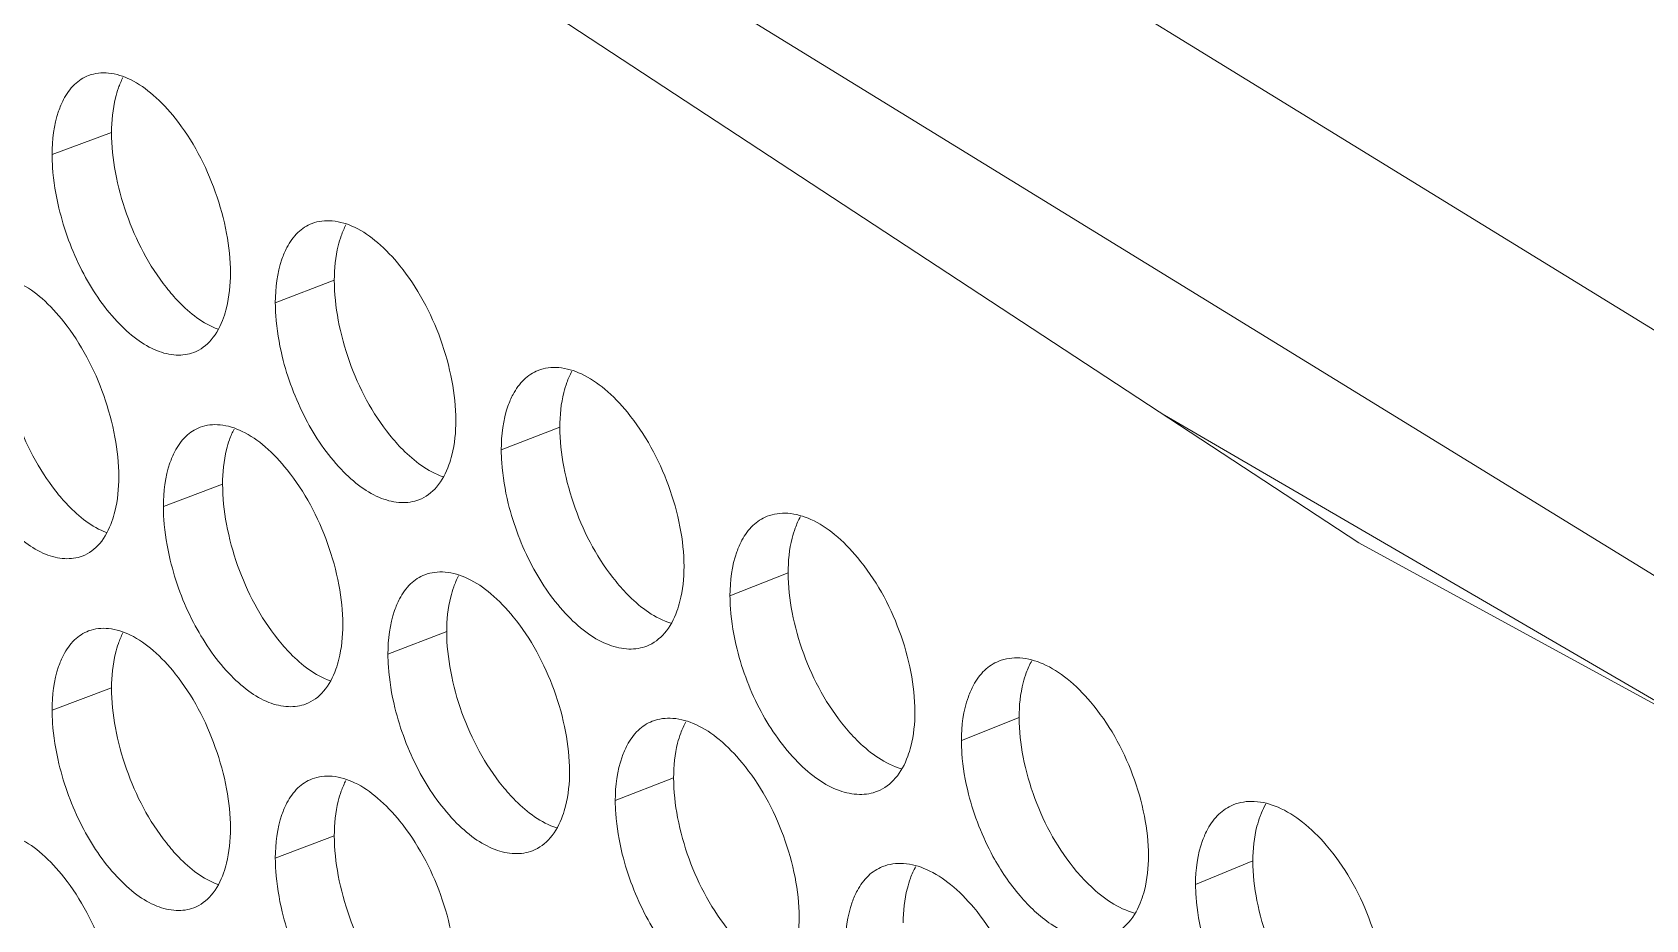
# Model space of a CAD drawing. Header units: millimetres. Extents: x 1177 to 4147, y 93 to 2194.
# Drawn here: x 2529.28 to 2552.14, y 1053.85 to 1066.44 of the extents above; entities that cross this region are included whole.
import ezdxf

# ---------------------------------------------------------------- set-up
doc = ezdxf.new("R2010")
doc.units = ezdxf.units.MM
doc.header["$LTSCALE"] = 0.1
doc.layers.get('0').update_dxf_attribs({"lineweight": 13})
doc.layers.add('标注', color=251, linetype='Continuous', lineweight=9)

# ---------------------------------------------------------------- blocks, each defined once
blk = doc.blocks.new('02')
for p, q in [((4437.242, 1088.383), (4405.308, 1106.991)), ((4409.242, 1104.407), (4457.667, 1077.918))]:
    blk.add_line(p, q)
for points in [[(4330.189, 1169.281), (4354.934, 1148.916), (4386.013, 1126.683), (4424.659, 1102.91)], [(4327.576, 1163.343), (4365.76, 1132.96), (4409.242, 1104.407)], [(4330.641, 1163.42), (4352.417, 1145.502), (4383.613, 1123.186), (4422.405, 1099.322)]]:
    blk.add_lwpolyline(points)
at = {"layer": '标注'}
for p, q in [((4383.995, 1112.718), (4382.792, 1112.269)), ((4388.503, 1109.724), (4387.309, 1109.27)), ((4393.067, 1106.751), (4391.882, 1106.291)), ((4386.242, 1105.593), (4385.043, 1105.142)), ((4397.688, 1103.8), (4396.511, 1103.335)), ((4390.778, 1102.609), (4389.588, 1102.153)), ((4383.995, 1101.468), (4382.792, 1101.019)), ((4402.363, 1100.87), (4401.195, 1100.4)), ((4395.371, 1099.648), (4394.189, 1099.185)), ((4388.503, 1098.474), (4387.309, 1098.02)), ((4407.093, 1097.963), (4405.934, 1097.487))]:
    blk.add_line(p, q, dxfattribs=at)
for points, knots in [([(4385.283, 1113.005), (4385.148, 1113.174), (4384.876, 1113.471), (4384.419, 1113.797), (4383.959, 1113.949), (4383.658, 1113.92), (4383.531, 1113.873)], [0, 0, 0, 0, 0.312206, 0.579944, 0.804159, 1, 1, 1, 1]), ([(4383.531, 1113.873), (4383.425, 1113.833), (4383.218, 1113.697), (4383.08, 1113.495), (4383.022, 1113.383)], [0, 0, 0, 0, 0.472462, 1, 1, 1, 1]), ([(4384.133, 1113.619), (4384.11, 1113.553), (4384.024, 1113.26), (4383.995, 1112.953), (4383.995, 1112.718)], [0, 0, 0, 0, 0.228418, 1, 1, 1, 1]), ([(4383.022, 1113.383), (4382.983, 1113.308), (4382.837, 1112.955), (4382.792, 1112.566), (4382.792, 1112.269)], [0, 0, 0, 0, 0.221061, 1, 1, 1, 1]), ([(4386.401, 1109.868), (4386.401, 1110.138), (4386.339, 1110.699), (4386.043, 1111.786), (4385.635, 1112.562), (4385.283, 1113.005)], [0, 0, 0, 0, 0.239858, 0.497322, 1, 1, 1, 1]), ([(4383.995, 1112.718), (4383.995, 1112.447), (4384.056, 1111.886), (4384.349, 1110.798), (4384.753, 1110.021), (4385.104, 1109.578)], [0, 0, 0, 0, 0.240069, 0.497672, 1, 1, 1, 1]), ([(4382.792, 1112.269), (4382.792, 1112.182), (4382.805, 1111.817), (4382.865, 1111.454), (4382.93, 1111.183)], [0, 0, 0, 0, 0.237689, 1, 1, 1, 1]), ([(4382.93, 1111.183), (4383.035, 1110.747), (4383.336, 1109.927), (4383.922, 1109.045), (4384.475, 1108.529), (4384.884, 1108.288), (4385.287, 1108.186), (4385.546, 1108.221), (4385.658, 1108.263)], [0, 0, 0, 0, 0.308117, 0.594911, 0.718921, 0.825829, 0.917631, 1, 1, 1, 1]), ([(4388.052, 1110.875), (4387.946, 1110.834), (4387.74, 1110.699), (4387.602, 1110.498), (4387.543, 1110.387)], [0, 0, 0, 0, 0.473719, 1, 1, 1, 1]), ([(4389.831, 1110.018), (4389.694, 1110.187), (4389.417, 1110.483), (4388.952, 1110.807), (4388.485, 1110.956), (4388.181, 1110.924), (4388.052, 1110.875)], [0, 0, 0, 0, 0.31112, 0.578509, 0.803168, 1, 1, 1, 1]), ([(4388.643, 1110.626), (4388.62, 1110.56), (4388.533, 1110.267), (4388.503, 1109.959), (4388.503, 1109.724)], [0, 0, 0, 0, 0.228706, 1, 1, 1, 1]), ([(4387.543, 1110.387), (4387.504, 1110.312), (4387.355, 1109.958), (4387.309, 1109.567), (4387.309, 1109.27)], [0, 0, 0, 0, 0.221445, 1, 1, 1, 1]), ([(4390.963, 1106.885), (4390.963, 1107.155), (4390.9, 1107.716), (4390.6, 1108.803), (4390.186, 1109.577), (4389.831, 1110.018)], [0, 0, 0, 0, 0.239711, 0.497019, 1, 1, 1, 1]), ([(4383.03, 1108.882), (4382.897, 1109.051), (4382.626, 1109.348), (4382.173, 1109.674), (4381.717, 1109.829), (4381.417, 1109.801), (4381.292, 1109.755)], [0, 0, 0, 0, 0.312757, 0.580674, 0.804664, 1, 1, 1, 1]), ([(4386.261, 1108.967), (4386.285, 1109.032), (4386.371, 1109.325), (4386.401, 1109.633), (4386.401, 1109.868)], [0, 0, 0, 0, 0.228642, 1, 1, 1, 1]), ([(4388.503, 1109.724), (4388.503, 1109.453), (4388.565, 1108.893), (4388.862, 1107.805), (4389.272, 1107.03), (4389.626, 1106.589)], [0, 0, 0, 0, 0.239923, 0.49737, 1, 1, 1, 1]), ([(4385.104, 1109.578), (4385.183, 1109.477), (4385.477, 1109.138), (4385.846, 1108.845), (4386.149, 1108.735)], [0, 0, 0, 0, 0.284751, 1, 1, 1, 1]), ([(4387.309, 1109.27), (4387.309, 1109.183), (4387.322, 1108.817), (4387.383, 1108.454), (4387.449, 1108.184)], [0, 0, 0, 0, 0.237738, 1, 1, 1, 1]), ([(4384.141, 1105.742), (4384.141, 1106.012), (4384.079, 1106.573), (4383.785, 1107.661), (4383.38, 1108.438), (4383.03, 1108.882)], [0, 0, 0, 0, 0.239931, 0.497473, 1, 1, 1, 1]), ([(4385.658, 1108.263), (4385.795, 1108.314), (4386.059, 1108.516), (4386.204, 1108.806), (4386.261, 1108.967)], [0, 0, 0, 0, 0.460494, 1, 1, 1, 1]), ([(4381.761, 1108.597), (4381.761, 1108.327), (4381.822, 1107.766), (4382.113, 1106.678), (4382.515, 1105.9), (4382.864, 1105.455)], [0, 0, 0, 0, 0.240142, 0.497822, 1, 1, 1, 1]), ([(4387.449, 1108.184), (4387.555, 1107.748), (4387.861, 1106.927), (4388.457, 1106.047), (4389.018, 1105.534), (4389.432, 1105.296), (4389.841, 1105.197), (4390.103, 1105.235), (4390.216, 1105.279)], [0, 0, 0, 0, 0.307101, 0.593368, 0.717399, 0.82458, 0.91692, 1, 1, 1, 1]), ([(4392.629, 1107.898), (4392.524, 1107.857), (4392.318, 1107.721), (4392.179, 1107.522), (4392.12, 1107.411)], [0, 0, 0, 0, 0.474911, 1, 1, 1, 1]), ([(4394.434, 1107.051), (4394.296, 1107.22), (4394.014, 1107.517), (4393.542, 1107.838), (4393.068, 1107.984), (4392.759, 1107.949), (4392.629, 1107.898)], [0, 0, 0, 0, 0.310056, 0.577106, 0.802202, 1, 1, 1, 1]), ([(4392.12, 1107.411), (4392.08, 1107.336), (4391.929, 1106.981), (4391.882, 1106.59), (4391.882, 1106.291)], [0, 0, 0, 0, 0.221845, 1, 1, 1, 1]), ([(4393.209, 1107.654), (4393.186, 1107.588), (4393.098, 1107.295), (4393.067, 1106.986), (4393.067, 1106.751)], [0, 0, 0, 0, 0.228996, 1, 1, 1, 1]), ([(4380.692, 1107.065), (4380.796, 1106.63), (4381.094, 1105.81), (4381.677, 1104.927), (4382.226, 1104.409), (4382.631, 1104.167), (4383.031, 1104.063), (4383.289, 1104.096), (4383.401, 1104.138)], [0, 0, 0, 0, 0.308628, 0.595689, 0.719688, 0.826459, 0.91799, 1, 1, 1, 1]), ([(4395.581, 1103.924), (4395.581, 1104.194), (4395.517, 1104.754), (4395.213, 1105.841), (4394.794, 1106.613), (4394.434, 1107.051)], [0, 0, 0, 0, 0.239566, 0.496716, 1, 1, 1, 1]), ([(4385.785, 1106.746), (4385.679, 1106.706), (4385.472, 1106.571), (4385.334, 1106.369), (4385.276, 1106.257)], [0, 0, 0, 0, 0.473099, 1, 1, 1, 1]), ([(4387.549, 1105.884), (4387.414, 1106.053), (4387.139, 1106.349), (4386.678, 1106.674), (4386.215, 1106.825), (4385.912, 1106.794), (4385.785, 1106.746)], [0, 0, 0, 0, 0.31166, 0.579222, 0.803661, 1, 1, 1, 1]), ([(4390.821, 1105.983), (4390.845, 1106.049), (4390.933, 1106.342), (4390.963, 1106.65), (4390.963, 1106.885)], [0, 0, 0, 0, 0.228931, 1, 1, 1, 1]), ([(4393.067, 1106.751), (4393.067, 1106.481), (4393.13, 1105.92), (4393.431, 1104.833), (4393.846, 1104.06), (4394.205, 1103.621)], [0, 0, 0, 0, 0.239778, 0.497068, 1, 1, 1, 1]), ([(4386.381, 1106.495), (4386.358, 1106.429), (4386.271, 1106.136), (4386.242, 1105.828), (4386.242, 1105.593)], [0, 0, 0, 0, 0.228562, 1, 1, 1, 1]), ([(4389.626, 1106.589), (4389.708, 1106.487), (4390.01, 1106.144), (4390.393, 1105.85), (4390.703, 1105.744)], [0, 0, 0, 0, 0.284942, 1, 1, 1, 1]), ([(4385.276, 1106.257), (4385.237, 1106.182), (4385.089, 1105.829), (4385.043, 1105.439), (4385.043, 1105.142)], [0, 0, 0, 0, 0.221251, 1, 1, 1, 1]), ([(4391.882, 1106.291), (4391.882, 1106.204), (4391.896, 1105.839), (4391.957, 1105.476), (4392.024, 1105.206)], [0, 0, 0, 0, 0.237788, 1, 1, 1, 1]), ([(4384.002, 1104.841), (4384.025, 1104.907), (4384.112, 1105.199), (4384.141, 1105.507), (4384.141, 1105.742)], [0, 0, 0, 0, 0.228498, 1, 1, 1, 1]), ([(4388.675, 1102.749), (4388.675, 1103.019), (4388.612, 1103.58), (4388.314, 1104.667), (4387.903, 1105.442), (4387.549, 1105.884)], [0, 0, 0, 0, 0.239784, 0.49717, 1, 1, 1, 1]), ([(4390.216, 1105.279), (4390.353, 1105.331), (4390.617, 1105.533), (4390.763, 1105.823), (4390.821, 1105.983)], [0, 0, 0, 0, 0.46192, 1, 1, 1, 1]), ([(4382.864, 1105.455), (4382.942, 1105.355), (4383.231, 1105.018), (4383.595, 1104.726), (4383.893, 1104.613)], [0, 0, 0, 0, 0.284641, 1, 1, 1, 1]), ([(4386.242, 1105.593), (4386.242, 1105.323), (4386.303, 1104.762), (4386.598, 1103.674), (4387.006, 1102.898), (4387.358, 1102.456)], [0, 0, 0, 0, 0.239996, 0.497521, 1, 1, 1, 1]), ([(4385.043, 1105.142), (4385.043, 1105.055), (4385.057, 1104.689), (4385.117, 1104.326), (4385.183, 1104.056)], [0, 0, 0, 0, 0.237713, 1, 1, 1, 1]), ([(4392.024, 1105.206), (4392.132, 1104.77), (4392.442, 1103.948), (4393.047, 1103.07), (4393.616, 1102.56), (4394.037, 1102.325), (4394.45, 1102.231), (4394.715, 1102.271), (4394.83, 1102.316)], [0, 0, 0, 0, 0.306092, 0.591839, 0.715894, 0.823347, 0.916219, 1, 1, 1, 1]), ([(4383.401, 1104.138), (4383.537, 1104.189), (4383.801, 1104.39), (4383.945, 1104.68), (4384.002, 1104.841)], [0, 0, 0, 0, 0.459766, 1, 1, 1, 1]), ([(4397.262, 1104.943), (4397.156, 1104.901), (4396.951, 1104.765), (4396.812, 1104.567), (4396.752, 1104.457)], [0, 0, 0, 0, 0.476042, 1, 1, 1, 1]), ([(4399.094, 1104.107), (4398.953, 1104.276), (4398.666, 1104.572), (4398.186, 1104.892), (4397.705, 1105.034), (4397.394, 1104.995), (4397.262, 1104.943)], [0, 0, 0, 0, 0.309013, 0.575734, 0.801259, 1, 1, 1, 1]), ([(4396.752, 1104.457), (4396.712, 1104.381), (4396.559, 1104.027), (4396.511, 1103.634), (4396.511, 1103.335)], [0, 0, 0, 0, 0.222259, 1, 1, 1, 1]), ([(4397.831, 1104.703), (4397.807, 1104.637), (4397.718, 1104.344), (4397.688, 1104.035), (4397.688, 1103.8)], [0, 0, 0, 0, 0.229286, 1, 1, 1, 1]), ([(4400.254, 1100.985), (4400.254, 1101.255), (4400.189, 1101.815), (4399.882, 1102.901), (4399.457, 1103.671), (4399.094, 1104.107)], [0, 0, 0, 0, 0.239421, 0.496413, 1, 1, 1, 1]), ([(4385.183, 1104.056), (4385.288, 1103.62), (4385.591, 1102.799), (4386.183, 1101.918), (4386.74, 1101.404), (4387.151, 1101.164), (4387.557, 1101.064), (4387.818, 1101.1), (4387.93, 1101.143)], [0, 0, 0, 0, 0.307608, 0.594138, 0.718158, 0.825202, 0.917274, 1, 1, 1, 1]), ([(4392.126, 1102.907), (4391.988, 1103.076), (4391.708, 1103.372), (4391.24, 1103.695), (4390.769, 1103.842), (4390.463, 1103.808), (4390.334, 1103.759)], [0, 0, 0, 0, 0.310585, 0.577804, 0.802682, 1, 1, 1, 1]), ([(4395.437, 1103.022), (4395.461, 1103.087), (4395.55, 1103.38), (4395.581, 1103.689), (4395.581, 1103.924)], [0, 0, 0, 0, 0.229222, 1, 1, 1, 1]), ([(4397.688, 1103.8), (4397.688, 1103.53), (4397.751, 1102.969), (4398.056, 1101.883), (4398.477, 1101.112), (4398.838, 1100.676)], [0, 0, 0, 0, 0.239633, 0.496767, 1, 1, 1, 1]), ([(4390.334, 1103.759), (4390.228, 1103.718), (4390.022, 1103.582), (4389.883, 1103.382), (4389.824, 1103.271)], [0, 0, 0, 0, 0.474323, 1, 1, 1, 1]), ([(4390.919, 1103.512), (4390.896, 1103.446), (4390.808, 1103.153), (4390.778, 1102.845), (4390.778, 1102.609)], [0, 0, 0, 0, 0.228851, 1, 1, 1, 1]), ([(4394.205, 1103.621), (4394.289, 1103.518), (4394.6, 1103.171), (4394.995, 1102.877), (4395.314, 1102.776)], [0, 0, 0, 0, 0.285095, 1, 1, 1, 1]), ([(4389.824, 1103.271), (4389.785, 1103.196), (4389.635, 1102.842), (4389.588, 1102.451), (4389.588, 1102.153)], [0, 0, 0, 0, 0.221643, 1, 1, 1, 1]), ([(4396.511, 1103.335), (4396.511, 1103.248), (4396.525, 1102.883), (4396.587, 1102.52), (4396.654, 1102.25)], [0, 0, 0, 0, 0.23784, 1, 1, 1, 1]), ([(4393.265, 1099.777), (4393.265, 1100.047), (4393.201, 1100.607), (4392.899, 1101.694), (4392.483, 1102.467), (4392.126, 1102.907)], [0, 0, 0, 0, 0.239639, 0.496867, 1, 1, 1, 1]), ([(4394.83, 1102.316), (4394.967, 1102.37), (4395.231, 1102.572), (4395.379, 1102.862), (4395.437, 1103.022)], [0, 0, 0, 0, 0.463304, 1, 1, 1, 1]), ([(4383.531, 1102.623), (4383.425, 1102.583), (4383.218, 1102.447), (4383.08, 1102.245), (4383.022, 1102.133)], [0, 0, 0, 0, 0.472462, 1, 1, 1, 1]), ([(4385.283, 1101.755), (4385.148, 1101.924), (4384.876, 1102.221), (4384.419, 1102.547), (4383.959, 1102.699), (4383.658, 1102.67), (4383.531, 1102.623)], [0, 0, 0, 0, 0.312206, 0.579944, 0.804159, 1, 1, 1, 1]), ([(4388.534, 1101.847), (4388.558, 1101.913), (4388.645, 1102.206), (4388.675, 1102.514), (4388.675, 1102.749)], [0, 0, 0, 0, 0.228786, 1, 1, 1, 1]), ([(4390.778, 1102.609), (4390.778, 1102.339), (4390.841, 1101.779), (4391.139, 1100.692), (4391.552, 1099.918), (4391.908, 1099.477)], [0, 0, 0, 0, 0.239851, 0.497219, 1, 1, 1, 1]), ([(4383.022, 1102.133), (4382.983, 1102.058), (4382.837, 1101.705), (4382.792, 1101.316), (4382.792, 1101.019)], [0, 0, 0, 0, 0.221061, 1, 1, 1, 1]), ([(4384.133, 1102.369), (4384.11, 1102.303), (4384.024, 1102.01), (4383.995, 1101.703), (4383.995, 1101.468)], [0, 0, 0, 0, 0.228418, 1, 1, 1, 1]), ([(4387.358, 1102.456), (4387.439, 1102.354), (4387.737, 1102.013), (4388.112, 1101.72), (4388.419, 1101.612)], [0, 0, 0, 0, 0.284851, 1, 1, 1, 1]), ([(4389.588, 1102.153), (4389.588, 1102.066), (4389.602, 1101.701), (4389.663, 1101.338), (4389.73, 1101.067)], [0, 0, 0, 0, 0.237763, 1, 1, 1, 1]), ([(4396.654, 1102.25), (4396.764, 1101.813), (4397.079, 1100.99), (4397.694, 1100.115), (4398.271, 1099.608), (4398.697, 1099.376), (4399.116, 1099.286), (4399.384, 1099.329), (4399.5, 1099.376)], [0, 0, 0, 0, 0.305092, 0.590325, 0.714405, 0.822131, 0.915528, 1, 1, 1, 1]), ([(4387.93, 1101.143), (4388.067, 1101.195), (4388.331, 1101.397), (4388.476, 1101.687), (4388.534, 1101.847)], [0, 0, 0, 0, 0.461212, 1, 1, 1, 1]), ([(4401.95, 1102.009), (4401.844, 1101.967), (4401.64, 1101.831), (4401.499, 1101.634), (4401.44, 1101.524)], [0, 0, 0, 0, 0.477116, 1, 1, 1, 1]), ([(4403.809, 1101.184), (4403.666, 1101.353), (4403.374, 1101.649), (4402.886, 1101.967), (4402.398, 1102.105), (4402.083, 1102.063), (4401.95, 1102.009)], [0, 0, 0, 0, 0.307992, 0.574392, 0.80034, 1, 1, 1, 1]), ([(4386.401, 1098.618), (4386.401, 1098.888), (4386.339, 1099.449), (4386.043, 1100.536), (4385.635, 1101.312), (4385.283, 1101.755)], [0, 0, 0, 0, 0.239858, 0.497322, 1, 1, 1, 1]), ([(4401.44, 1101.524), (4401.399, 1101.449), (4401.244, 1101.094), (4401.195, 1100.7), (4401.195, 1100.4)], [0, 0, 0, 0, 0.222686, 1, 1, 1, 1]), ([(4402.508, 1101.775), (4402.484, 1101.709), (4402.394, 1101.416), (4402.363, 1101.106), (4402.363, 1100.87)], [0, 0, 0, 0, 0.229578, 1, 1, 1, 1]), ([(4383.995, 1101.468), (4383.995, 1101.197), (4384.056, 1100.636), (4384.349, 1099.548), (4384.753, 1098.771), (4385.104, 1098.328)], [0, 0, 0, 0, 0.240069, 0.497672, 1, 1, 1, 1]), ([(4404.982, 1098.068), (4404.982, 1098.338), (4404.917, 1098.898), (4404.605, 1099.983), (4404.176, 1100.75), (4403.809, 1101.184)], [0, 0, 0, 0, 0.239276, 0.49611, 1, 1, 1, 1]), ([(4382.792, 1101.019), (4382.792, 1100.932), (4382.805, 1100.567), (4382.865, 1100.204), (4382.93, 1099.933)], [0, 0, 0, 0, 0.237689, 1, 1, 1, 1]), ([(4389.73, 1101.067), (4389.837, 1100.631), (4390.144, 1099.81), (4390.745, 1098.931), (4391.31, 1098.419), (4391.727, 1098.183), (4392.138, 1098.086), (4392.402, 1098.126), (4392.516, 1098.17)], [0, 0, 0, 0, 0.306595, 0.592601, 0.716644, 0.823962, 0.916568, 1, 1, 1, 1]), ([(4396.757, 1099.951), (4396.618, 1100.12), (4396.333, 1100.417), (4395.857, 1100.737), (4395.38, 1100.881), (4395.069, 1100.844), (4394.939, 1100.793)], [0, 0, 0, 0, 0.309532, 0.576416, 0.801728, 1, 1, 1, 1]), ([(4400.109, 1100.082), (4400.133, 1100.148), (4400.223, 1100.441), (4400.254, 1100.749), (4400.254, 1100.985)], [0, 0, 0, 0, 0.229514, 1, 1, 1, 1]), ([(4402.363, 1100.87), (4402.363, 1100.601), (4402.427, 1100.04), (4402.736, 1098.955), (4403.162, 1098.186), (4403.527, 1097.752)], [0, 0, 0, 0, 0.239489, 0.496465, 1, 1, 1, 1]), ([(4394.939, 1100.793), (4394.833, 1100.751), (4394.628, 1100.616), (4394.488, 1100.417), (4394.429, 1100.306)], [0, 0, 0, 0, 0.475484, 1, 1, 1, 1]), ([(4395.513, 1100.551), (4395.489, 1100.485), (4395.401, 1100.192), (4395.371, 1099.883), (4395.371, 1099.648)], [0, 0, 0, 0, 0.229141, 1, 1, 1, 1]), ([(4398.838, 1100.676), (4398.925, 1100.571), (4399.245, 1100.221), (4399.652, 1099.926), (4399.979, 1099.83)], [0, 0, 0, 0, 0.285211, 1, 1, 1, 1]), ([(4394.429, 1100.306), (4394.389, 1100.231), (4394.237, 1099.876), (4394.189, 1099.484), (4394.189, 1099.185)], [0, 0, 0, 0, 0.22205, 1, 1, 1, 1]), ([(4401.195, 1100.4), (4401.195, 1100.313), (4401.209, 1099.948), (4401.272, 1099.586), (4401.34, 1099.316)], [0, 0, 0, 0, 0.237892, 1, 1, 1, 1]), ([(4382.93, 1099.933), (4383.035, 1099.497), (4383.336, 1098.677), (4383.922, 1097.795), (4384.475, 1097.279), (4384.884, 1097.038), (4385.287, 1096.936), (4385.546, 1096.971), (4385.658, 1097.013)], [0, 0, 0, 0, 0.308117, 0.594911, 0.718921, 0.825829, 0.917631, 1, 1, 1, 1]), ([(4397.91, 1096.827), (4397.91, 1097.097), (4397.846, 1097.657), (4397.54, 1098.743), (4397.119, 1099.514), (4396.757, 1099.951)], [0, 0, 0, 0, 0.239493, 0.496564, 1, 1, 1, 1]), ([(4399.5, 1099.376), (4399.637, 1099.431), (4399.901, 1099.633), (4400.05, 1099.922), (4400.109, 1100.082)], [0, 0, 0, 0, 0.464648, 1, 1, 1, 1]), ([(4388.052, 1099.625), (4387.946, 1099.584), (4387.74, 1099.449), (4387.602, 1099.248), (4387.543, 1099.137)], [0, 0, 0, 0, 0.473719, 1, 1, 1, 1]), ([(4389.831, 1098.768), (4389.694, 1098.937), (4389.417, 1099.233), (4388.952, 1099.557), (4388.485, 1099.706), (4388.181, 1099.674), (4388.052, 1099.625)], [0, 0, 0, 0, 0.31112, 0.578509, 0.803168, 1, 1, 1, 1]), ([(4393.122, 1098.875), (4393.146, 1098.941), (4393.234, 1099.233), (4393.265, 1099.542), (4393.265, 1099.777)], [0, 0, 0, 0, 0.229076, 1, 1, 1, 1]), ([(4395.371, 1099.648), (4395.371, 1099.378), (4395.434, 1098.817), (4395.736, 1097.731), (4396.155, 1096.959), (4396.515, 1096.521)], [0, 0, 0, 0, 0.239706, 0.496917, 1, 1, 1, 1]), ([(4388.643, 1099.376), (4388.62, 1099.31), (4388.533, 1099.017), (4388.503, 1098.709), (4388.503, 1098.474)], [0, 0, 0, 0, 0.228706, 1, 1, 1, 1]), ([(4391.908, 1099.477), (4391.992, 1099.375), (4392.298, 1099.03), (4392.687, 1098.736), (4393.002, 1098.633)], [0, 0, 0, 0, 0.285023, 1, 1, 1, 1]), ([(4401.34, 1099.316), (4401.396, 1099.097), (4401.535, 1098.665), (4401.862, 1097.96), (4402.332, 1097.265), (4402.943, 1096.678), (4403.596, 1096.362), (4404.046, 1096.385), (4404.224, 1096.457)], [0, 0, 0, 0, 0.152387, 0.304947, 0.522872, 0.714293, 0.870269, 1, 1, 1, 1]), ([(4387.543, 1099.137), (4387.504, 1099.062), (4387.355, 1098.708), (4387.309, 1098.317), (4387.309, 1098.02)], [0, 0, 0, 0, 0.221445, 1, 1, 1, 1]), ([(4392.516, 1098.17), (4392.653, 1098.223), (4392.917, 1098.425), (4393.064, 1098.715), (4393.122, 1098.875)], [0, 0, 0, 0, 0.462617, 1, 1, 1, 1]), ([(4394.189, 1099.185), (4394.189, 1099.098), (4394.203, 1098.733), (4394.265, 1098.371), (4394.332, 1098.1)], [0, 0, 0, 0, 0.237814, 1, 1, 1, 1]), ([(4406.692, 1099.098), (4406.587, 1099.055), (4406.383, 1098.919), (4406.242, 1098.722), (4406.182, 1098.613)], [0, 0, 0, 0, 0.478136, 1, 1, 1, 1]), ([(4408.578, 1098.284), (4408.433, 1098.453), (4408.136, 1098.749), (4407.641, 1099.064), (4407.146, 1099.199), (4406.827, 1099.154), (4406.692, 1099.098)], [0, 0, 0, 0, 0.30699, 0.573081, 0.799443, 1, 1, 1, 1]), ([(4407.24, 1098.868), (4407.216, 1098.802), (4407.125, 1098.509), (4407.093, 1098.199), (4407.093, 1097.963)], [0, 0, 0, 0, 0.229871, 1, 1, 1, 1]), ([(4407.357, 1099.118), (4407.323, 1099.059), (4407.283, 1098.976), (4407.249, 1098.89), (4407.24, 1098.868)], [0, 0, 0, 0, 0.741765, 1, 1, 1, 1]), ([(4383.03, 1097.632), (4382.897, 1097.801), (4382.626, 1098.098), (4382.173, 1098.424), (4381.717, 1098.579), (4381.417, 1098.551), (4381.292, 1098.505)], [0, 0, 0, 0, 0.312757, 0.580674, 0.804664, 1, 1, 1, 1]), ([(4386.261, 1097.717), (4386.285, 1097.782), (4386.371, 1098.075), (4386.401, 1098.383), (4386.401, 1098.618)], [0, 0, 0, 0, 0.228642, 1, 1, 1, 1]), ([(4390.963, 1095.635), (4390.963, 1095.905), (4390.9, 1096.466), (4390.6, 1097.553), (4390.186, 1098.327), (4389.831, 1098.768)], [0, 0, 0, 0, 0.239711, 0.497019, 1, 1, 1, 1]), ([(4406.182, 1098.613), (4406.141, 1098.538), (4405.984, 1098.183), (4405.934, 1097.788), (4405.934, 1097.487)], [0, 0, 0, 0, 0.223124, 1, 1, 1, 1]), ([(4385.104, 1098.328), (4385.183, 1098.227), (4385.477, 1097.888), (4385.846, 1097.595), (4386.149, 1097.485)], [0, 0, 0, 0, 0.284751, 1, 1, 1, 1]), ([(4388.503, 1098.474), (4388.503, 1098.203), (4388.565, 1097.643), (4388.862, 1096.555), (4389.272, 1095.78), (4389.626, 1095.339)], [0, 0, 0, 0, 0.239923, 0.49737, 1, 1, 1, 1]), ([(4409.765, 1095.173), (4409.765, 1095.443), (4409.699, 1096.003), (4409.384, 1097.087), (4408.949, 1097.853), (4408.578, 1098.284)], [0, 0, 0, 0, 0.239132, 0.495807, 1, 1, 1, 1]), ([(4387.309, 1098.02), (4387.309, 1097.933), (4387.322, 1097.567), (4387.383, 1097.204), (4387.449, 1096.934)], [0, 0, 0, 0, 0.237738, 1, 1, 1, 1]), ([(4394.332, 1098.1), (4394.441, 1097.664), (4394.754, 1096.841), (4395.363, 1095.965), (4395.936, 1095.457), (4396.36, 1095.223), (4396.776, 1095.131), (4397.043, 1095.173), (4397.158, 1095.218)], [0, 0, 0, 0, 0.305591, 0.59108, 0.715148, 0.822737, 0.915872, 1, 1, 1, 1]), ([(4401.444, 1097.018), (4401.302, 1097.187), (4401.013, 1097.483), (4400.53, 1097.801), (4400.045, 1097.942), (4399.731, 1097.901), (4399.599, 1097.848)], [0, 0, 0, 0, 0.3085, 0.575059, 0.800797, 1, 1, 1, 1]), ([(4404.835, 1097.164), (4404.86, 1097.23), (4404.951, 1097.523), (4404.982, 1097.832), (4404.982, 1098.068)], [0, 0, 0, 0, 0.229806, 1, 1, 1, 1]), ([(4407.093, 1097.963), (4407.093, 1097.693), (4407.158, 1097.134), (4407.471, 1096.049), (4407.902, 1095.282), (4408.271, 1094.85)], [0, 0, 0, 0, 0.239345, 0.496163, 1, 1, 1, 1]), ([(4384.141, 1094.492), (4384.141, 1094.762), (4384.079, 1095.323), (4383.785, 1096.411), (4383.38, 1097.188), (4383.03, 1097.632)], [0, 0, 0, 0, 0.239931, 0.497473, 1, 1, 1, 1]), ([(4385.658, 1097.013), (4385.795, 1097.064), (4386.059, 1097.266), (4386.204, 1097.556), (4386.261, 1097.717)], [0, 0, 0, 0, 0.460494, 1, 1, 1, 1]), ([(4399.599, 1097.848), (4399.493, 1097.806), (4399.289, 1097.671), (4399.149, 1097.472), (4399.089, 1097.363)], [0, 0, 0, 0, 0.476586, 1, 1, 1, 1]), ([(4400.163, 1097.611), (4400.139, 1097.545), (4400.049, 1097.252), (4400.018, 1096.943), (4400.018, 1096.707)], [0, 0, 0, 0, 0.229432, 1, 1, 1, 1]), ([(4403.527, 1097.752), (4403.617, 1097.646), (4403.945, 1097.292), (4404.365, 1096.997), (4404.7, 1096.906)], [0, 0, 0, 0, 0.285293, 1, 1, 1, 1]), ([(4381.761, 1097.347), (4381.761, 1097.077), (4381.822, 1096.516), (4382.113, 1095.428), (4382.515, 1094.65), (4382.864, 1094.205)], [0, 0, 0, 0, 0.240142, 0.497822, 1, 1, 1, 1]), ([(4399.089, 1097.363), (4399.048, 1097.287), (4398.894, 1096.933), (4398.846, 1096.539), (4398.846, 1096.239)], [0, 0, 0, 0, 0.222471, 1, 1, 1, 1]), ([(4405.934, 1097.487), (4405.934, 1097.4), (4405.948, 1097.036), (4406.012, 1096.673), (4406.081, 1096.404)], [0, 0, 0, 0, 0.237945, 1, 1, 1, 1]), ([(4387.449, 1096.934), (4387.555, 1096.498), (4387.861, 1095.677), (4388.457, 1094.797), (4389.018, 1094.284), (4389.432, 1094.046), (4389.841, 1093.947), (4390.103, 1093.985), (4390.216, 1094.029)], [0, 0, 0, 0, 0.307101, 0.593368, 0.717399, 0.82458, 0.91692, 1, 1, 1, 1]), ([(4402.611, 1093.899), (4402.611, 1094.168), (4402.546, 1094.729), (4402.236, 1095.814), (4401.81, 1096.583), (4401.444, 1097.018)], [0, 0, 0, 0, 0.239348, 0.496261, 1, 1, 1, 1]), ([(4404.224, 1096.457), (4404.362, 1096.513), (4404.626, 1096.716), (4404.776, 1097.005), (4404.835, 1097.164)], [0, 0, 0, 0, 0.465952, 1, 1, 1, 1]), ([(4397.766, 1095.924), (4397.79, 1095.99), (4397.88, 1096.283), (4397.91, 1096.591), (4397.91, 1096.827)], [0, 0, 0, 0, 0.229368, 1, 1, 1, 1])]:
    blk.add_open_spline(points, degree=3, knots=knots, dxfattribs=at)
for points in [[(4384.224, 1113.83), (4384.189, 1113.762), (4384.159, 1113.691), (4384.133, 1113.619)], [(4388.739, 1110.845), (4388.702, 1110.775), (4388.67, 1110.701), (4388.643, 1110.626)], [(4393.311, 1107.881), (4393.271, 1107.808), (4393.238, 1107.732), (4393.209, 1107.654)], [(4386.474, 1106.71), (4386.438, 1106.641), (4386.407, 1106.569), (4386.381, 1106.495)], [(4397.938, 1104.939), (4397.896, 1104.863), (4397.861, 1104.784), (4397.831, 1104.703)], [(4391.018, 1103.736), (4390.979, 1103.664), (4390.947, 1103.589), (4390.919, 1103.512)], [(4384.224, 1102.58), (4384.189, 1102.512), (4384.159, 1102.441), (4384.133, 1102.369)], [(4402.62, 1102.018), (4402.576, 1101.94), (4402.539, 1101.858), (4402.508, 1101.775)], [(4395.617, 1100.782), (4395.577, 1100.708), (4395.542, 1100.63), (4395.513, 1100.551)], [(4388.739, 1099.595), (4388.702, 1099.525), (4388.67, 1099.451), (4388.643, 1099.376)], [(4400.272, 1097.851), (4400.229, 1097.774), (4400.193, 1097.693), (4400.163, 1097.611)]]:
    blk.add_open_spline(points, degree=3, dxfattribs=at)

msp = doc.modelspace()

# ---------------------------------------------------------------- block references
at = {"xscale": 0.7, "yscale": 0.7, "zscale": 0.7}
msp.add_blockref('02', (-538.391, 286.112), dxfattribs=at)

doc.saveas('drawing.dxf')
